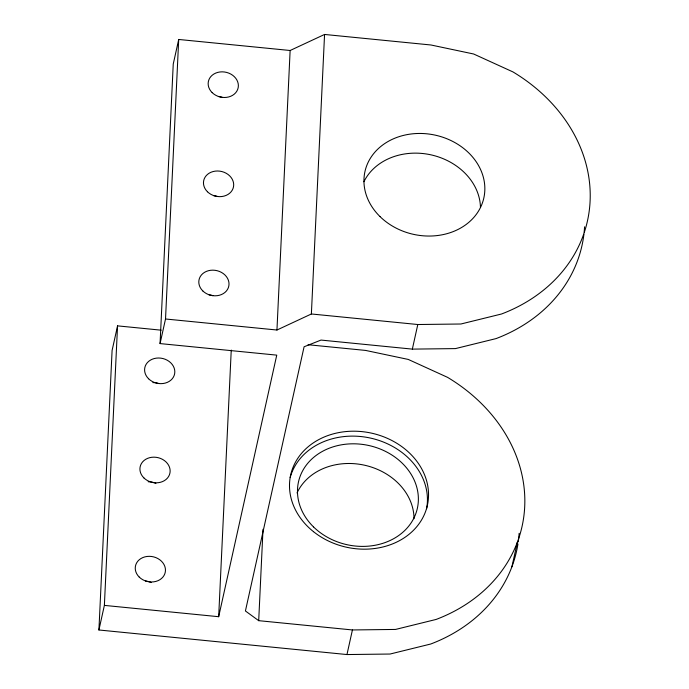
<?xml version="1.0" encoding="UTF-8"?>
<svg xmlns="http://www.w3.org/2000/svg" width="689" height="689" viewBox="0 0 689 689"><rect width="100%" height="100%" fill="white"/><g stroke="black" fill="none" stroke-linecap="round" stroke-linejoin="round"><path stroke-width="1.03" d="M517.939 543.991A167.022 139.299 12.5 0 1 430.694 644.026L390.077 654.033L346.963 654.55L98.915 629.987L112.092 350.46L117.552 325.863L161.183 330.177M98.915 629.987L104.375 605.39L117.552 325.863M160.063 343.587L173.24 64.051L178.709 39.462L290.129 50.495L324.562 34.45L430.987 44.992L473.644 54L512.952 71.914A167.022 139.299 12.5 0 1 501.532 313.995L460.915 324.002L417.801 324.519L311.376 313.977L276.952 330.022L165.524 318.99L160.063 343.587L276.754 355.136L218.671 616.707L104.375 605.39M165.524 318.99L178.709 39.462M218.671 616.707L231.246 350.081M308.095 344.733L365.609 350.425L408.267 359.434L447.574 377.357A167.022 139.299 12.5 0 1 436.154 619.428L395.538 629.436L352.423 629.953L258.702 620.668L263.009 529.29M276.952 330.022L290.129 50.495M311.376 313.977L324.562 34.45M258.702 620.668L245.422 610.979L304.09 346.774L321.014 340.073L412.341 349.116L417.801 324.519M346.963 654.55L352.423 629.953M511.901 566.806L517.361 542.209M412.341 349.116L455.455 348.6L496.071 338.592A167.022 139.299 12.5 0 0 583.91 234.294M297.019 492.988A60.89 50.779 12.5 0 1 364.421 465.178A60.89 50.779 12.5 0 1 414.003 518.722M148.195 481.766A15.218 12.695 12.5 0 1 155.903 483.394M290.155 477.563A70.02 58.393 12.5 0 1 371.07 438.213A70.02 58.393 12.5 0 1 426.603 508.706M363.93 181.707A60.89 50.779 12.5 0 1 430.892 154.827A60.89 50.779 12.5 0 1 480.466 207.337M584.573 226.819A167.022 139.299 12.5 0 1 584.151 232.159M519.127 533.32A167.022 139.299 12.5 0 1 518.257 541.864M152.872 382.602A15.218 12.695 12.5 0 1 158.728 383.506M213.719 195.685A15.218 12.695 12.5 0 1 217.603 196.503M145.491 581.008A15.218 12.695 12.5 0 1 151.227 582.549M209.043 294.84A15.218 12.695 12.5 0 1 212.927 295.667M218.396 96.52A15.218 12.695 12.5 0 1 222.28 97.347M139.247 577.098A15.218 12.695 12.5 0 0 164.783 573.894A15.218 12.695 12.5 0 0 147.024 556.462A15.218 12.695 12.5 0 0 139.247 577.098M207.475 191.775A15.218 12.695 12.5 0 0 233.011 188.562A15.218 12.695 12.5 0 0 215.252 171.13A15.218 12.695 12.5 0 0 207.475 191.775M313.512 526.904A60.89 50.779 12.5 0 0 415.648 514.072A60.89 50.779 12.5 0 0 344.612 444.345A60.89 50.779 12.5 0 0 313.512 526.904M143.923 477.942A15.218 12.695 12.5 0 0 169.46 474.73A15.218 12.695 12.5 0 0 151.701 457.298A15.218 12.695 12.5 0 0 143.923 477.942M212.152 92.61A15.218 12.695 12.5 0 0 237.688 89.406A15.218 12.695 12.5 0 0 219.929 71.975A15.218 12.695 12.5 0 0 212.152 92.61M202.799 290.93A15.218 12.695 12.5 0 0 228.335 287.726A15.218 12.695 12.5 0 0 210.576 270.295A15.218 12.695 12.5 0 0 202.799 290.93M313.504 531.675A70.02 58.393 12.5 0 0 427.283 505.769A70.02 58.393 12.5 0 0 336.266 433.123A70.02 58.393 12.5 0 0 313.504 531.675M379.983 216.553A60.89 50.779 12.5 0 0 482.119 203.72A60.89 50.779 12.5 0 0 411.083 133.993A60.89 50.779 12.5 0 0 379.983 216.553M148.6 378.778A15.218 12.695 12.5 0 0 174.136 375.565A15.218 12.695 12.5 0 0 156.377 358.134A15.218 12.695 12.5 0 0 148.6 378.778"/></g></svg>
